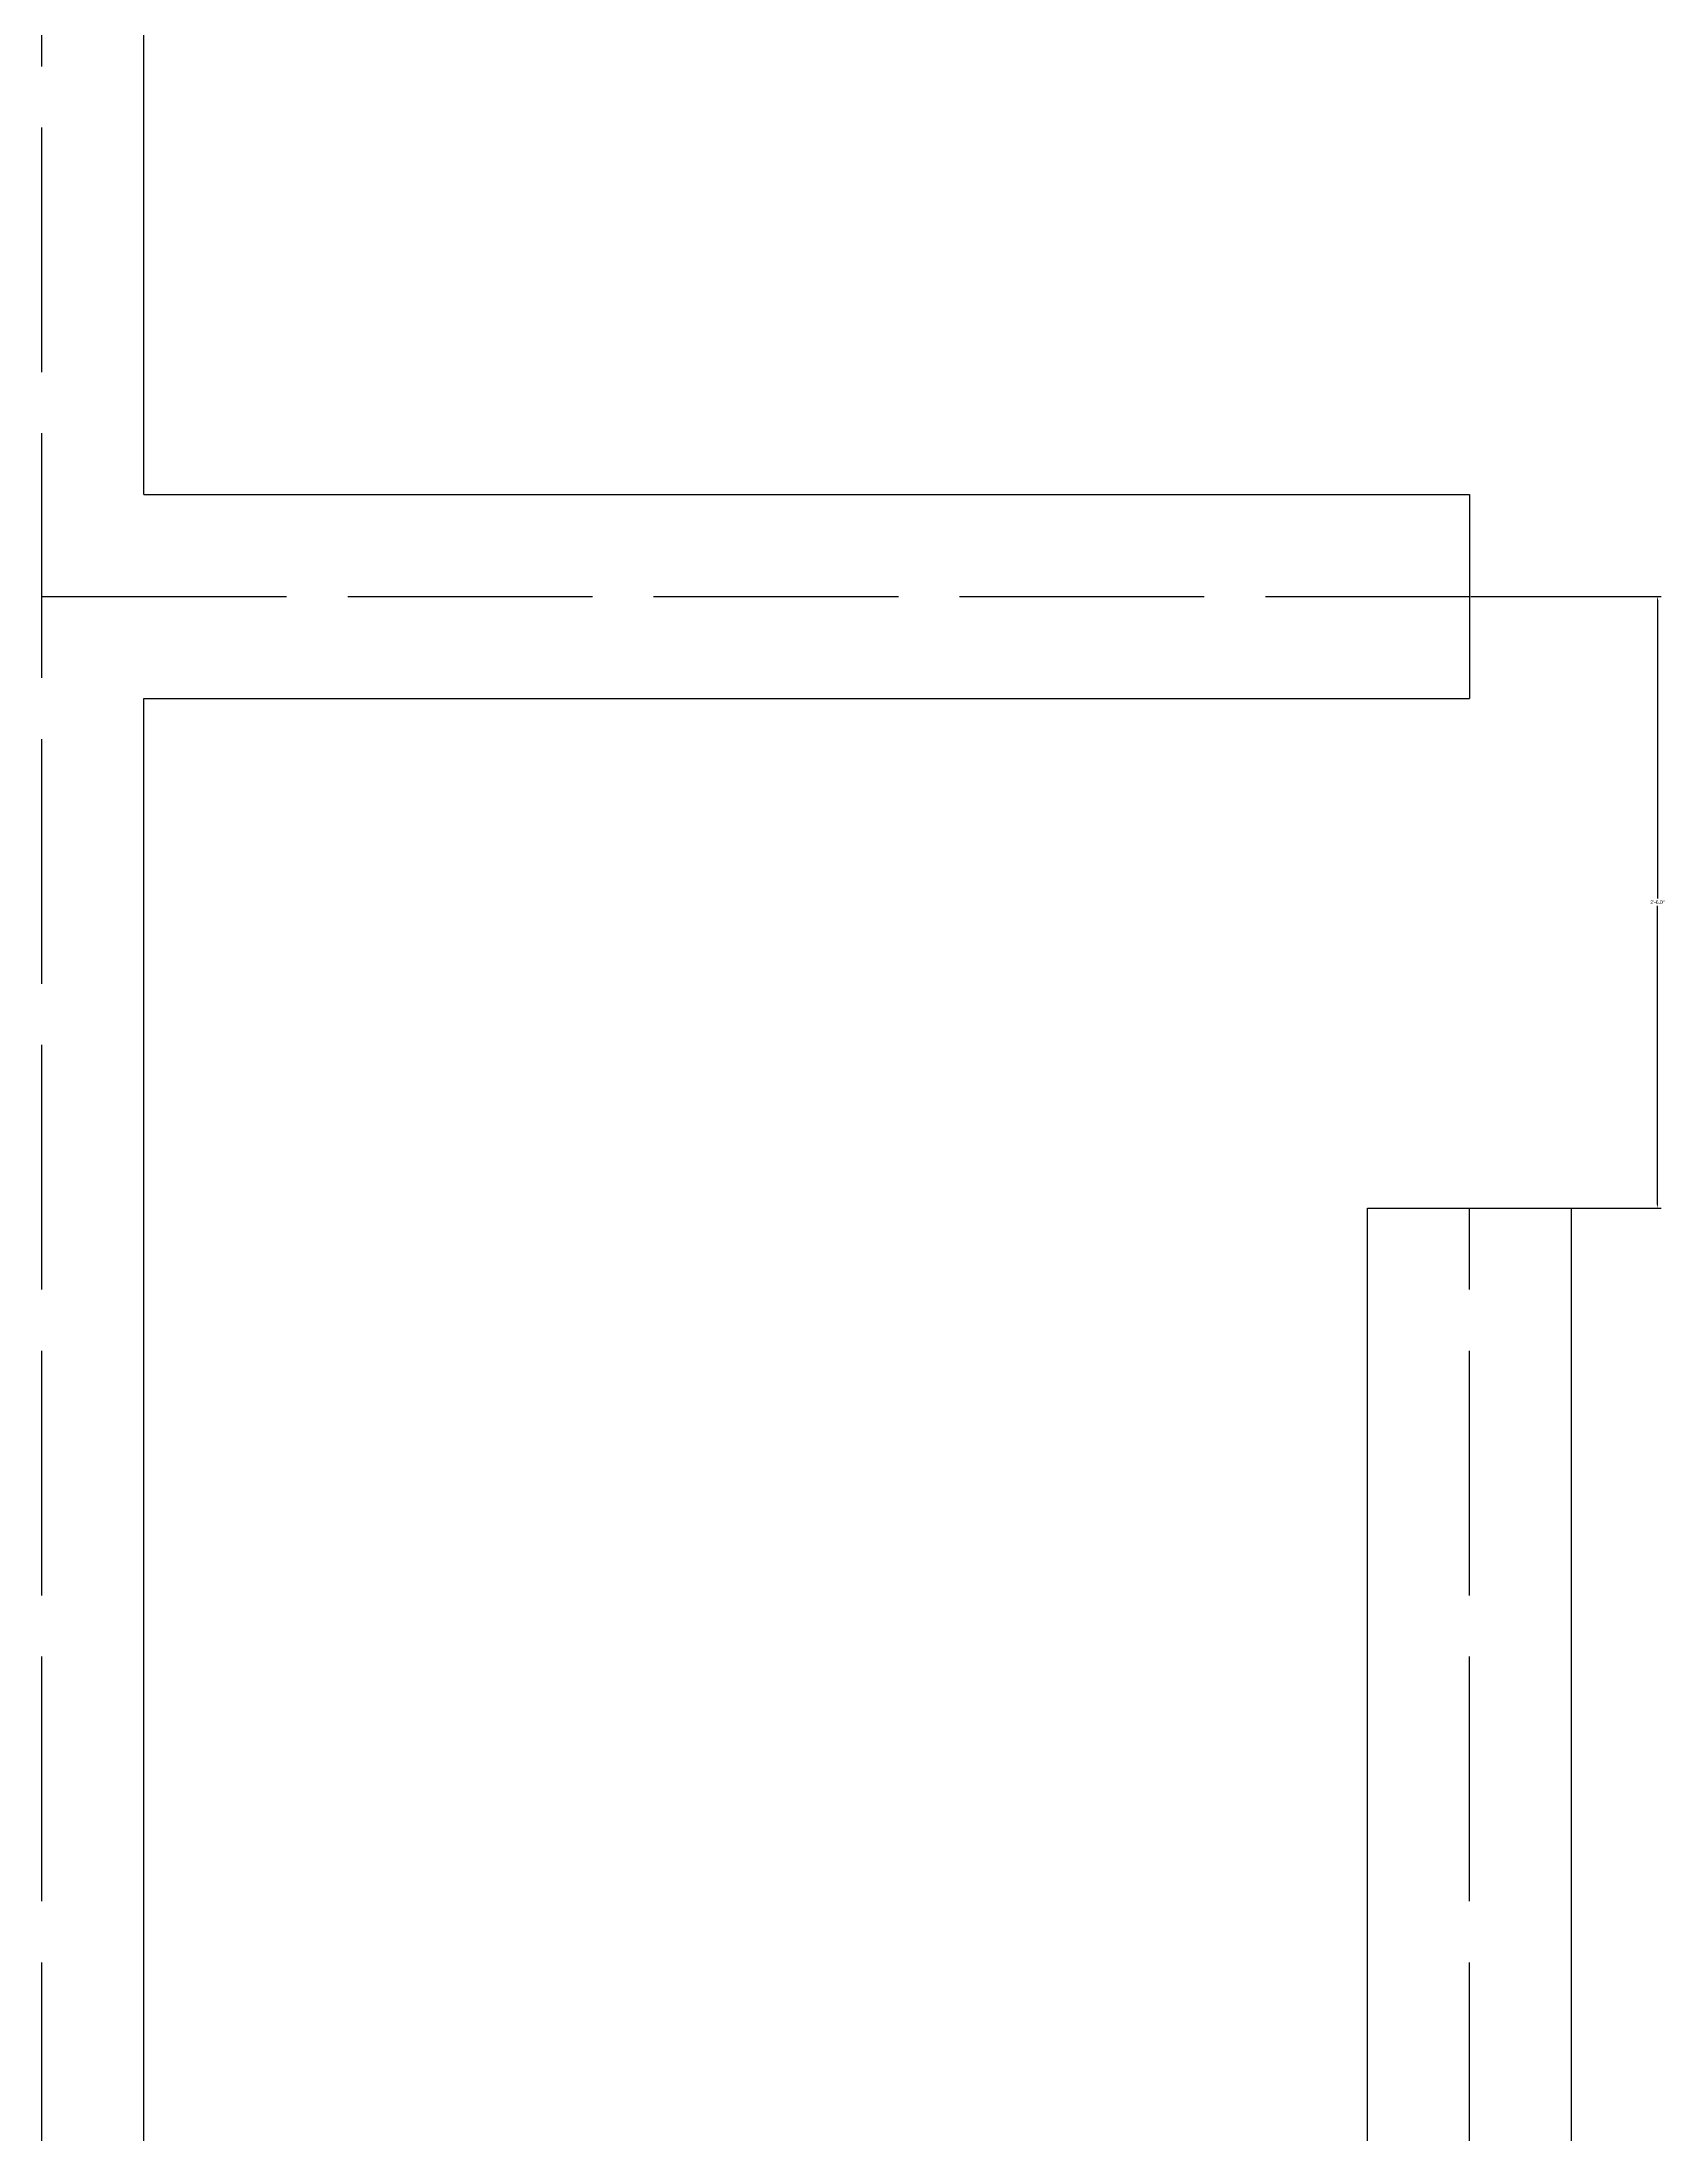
# Model space of a CAD drawing. Header units: inches. Extents: x -1401 to 4392, y -1632 to 1009.
# Drawn here: x 313.9 to 393.5, y 139.9 to 242.5 of the extents above; entities that cross this region are included whole.
import ezdxf

# ---------------------------------------------------------------- set-up
doc = ezdxf.new("R2010")
doc.units = ezdxf.units.IN
doc.header["$MEASUREMENT"] = 0
doc.linetypes.add('ACAD_ISO02W100', pattern=[15, 12, -3])
doc.dimstyles.get("Standard").update_dxf_attribs({"dimtxt": 0.18, "dimasz": 0.18, "dimexe": 0.18, "dimexo": 0.0625, "dimgap": 0.09, "dimtad": 0, "dimtih": 1, "dimtoh": 1, "dimdec": 1, "dimzin": 0, "dimdsep": 46, "dimlunit": 3, "dimtxsty": 'Standard', "dimcen": 0.09, "dimadec": 0, "dimazin": 0, "dimtfac": 1, "dimtdec": 1, "dimtofl": 0, "dimtmove": 0, "dimatfit": 3, "dimfxl": 1, "dimtolj": 1, "dimtzin": 0, "dimlwd": 30, "dimarcsym": 0})

# ---------------------------------------------------------------- blocks, each defined once
blk = doc.blocks.new('*D46')
at = {"color": 0, "lineweight": -2}
for p, q in [((383.98, 215.28), (393.31, 215.28)), ((383.98, 185.28), (393.31, 185.28))]:
    blk.add_line(p, q, dxfattribs=at)
at = {"color": 0, "lineweight": 30}
for p, q in [((393.13, 215.1), (393.13, 200.46)), ((393.13, 185.46), (393.13, 200.1))]:
    blk.add_line(p, q, dxfattribs=at)
at = {"color": 0}
for points in [[(393.1, 215.1), (393.16, 215.1), (393.13, 215.28)], [(393.1, 185.46), (393.16, 185.46), (393.13, 185.28)]]:
    blk.add_solid(points, dxfattribs=at)
at = {"layer": 'Defpoints', "color": 0}
for p in [(383.91, 215.28), (393.13, 215.28), (383.91, 185.28)]:
    blk.add_point(p, dxfattribs=at)
at = {"color": 0, "insert": (393.13, 200.28), "char_height": 0.18, "attachment_point": 5}
blk.add_mtext('\\A1;2\'-6.0"', dxfattribs=at)

msp = doc.modelspace()

# ---------------------------------------------------------------- linework, layer by layer
at = {"linetype": 'ACAD_ISO02W100'}
for p, q in [((313.91, 61.28), (313.91, 371.28)), ((313.91, 215.28), (383.91, 215.28)), ((383.91, 61.28), (383.91, 185.28))]:
    msp.add_line(p, q, dxfattribs=at)
for p, q in [((318.91, 220.28), (318.91, 371.28)), ((318.91, 220.28), (383.91, 220.28)), ((383.91, 220.28), (383.91, 210.28)), ((318.91, 66.28), (318.91, 210.28)), ((318.91, 210.28), (383.91, 210.28)), ((378.91, 66.28), (378.91, 185.28)), ((378.91, 185.28), (388.91, 185.28)), ((388.91, 66.28), (388.91, 185.28))]:
    msp.add_line(p, q)

# ---------------------------------------------------------------- dimensions: what is measured, and where the dimension line sits
dim = msp.add_linear_dim(base=(393.13, 215.28), p1=(383.91, 185.28), p2=(383.91, 215.28), angle=90, dimstyle='Standard')
dim.commit()
dim.dimension.update_dxf_attribs({"geometry": '*D46', "text_midpoint": (393.13, 200.28)})

doc.saveas('drawing.dxf')
